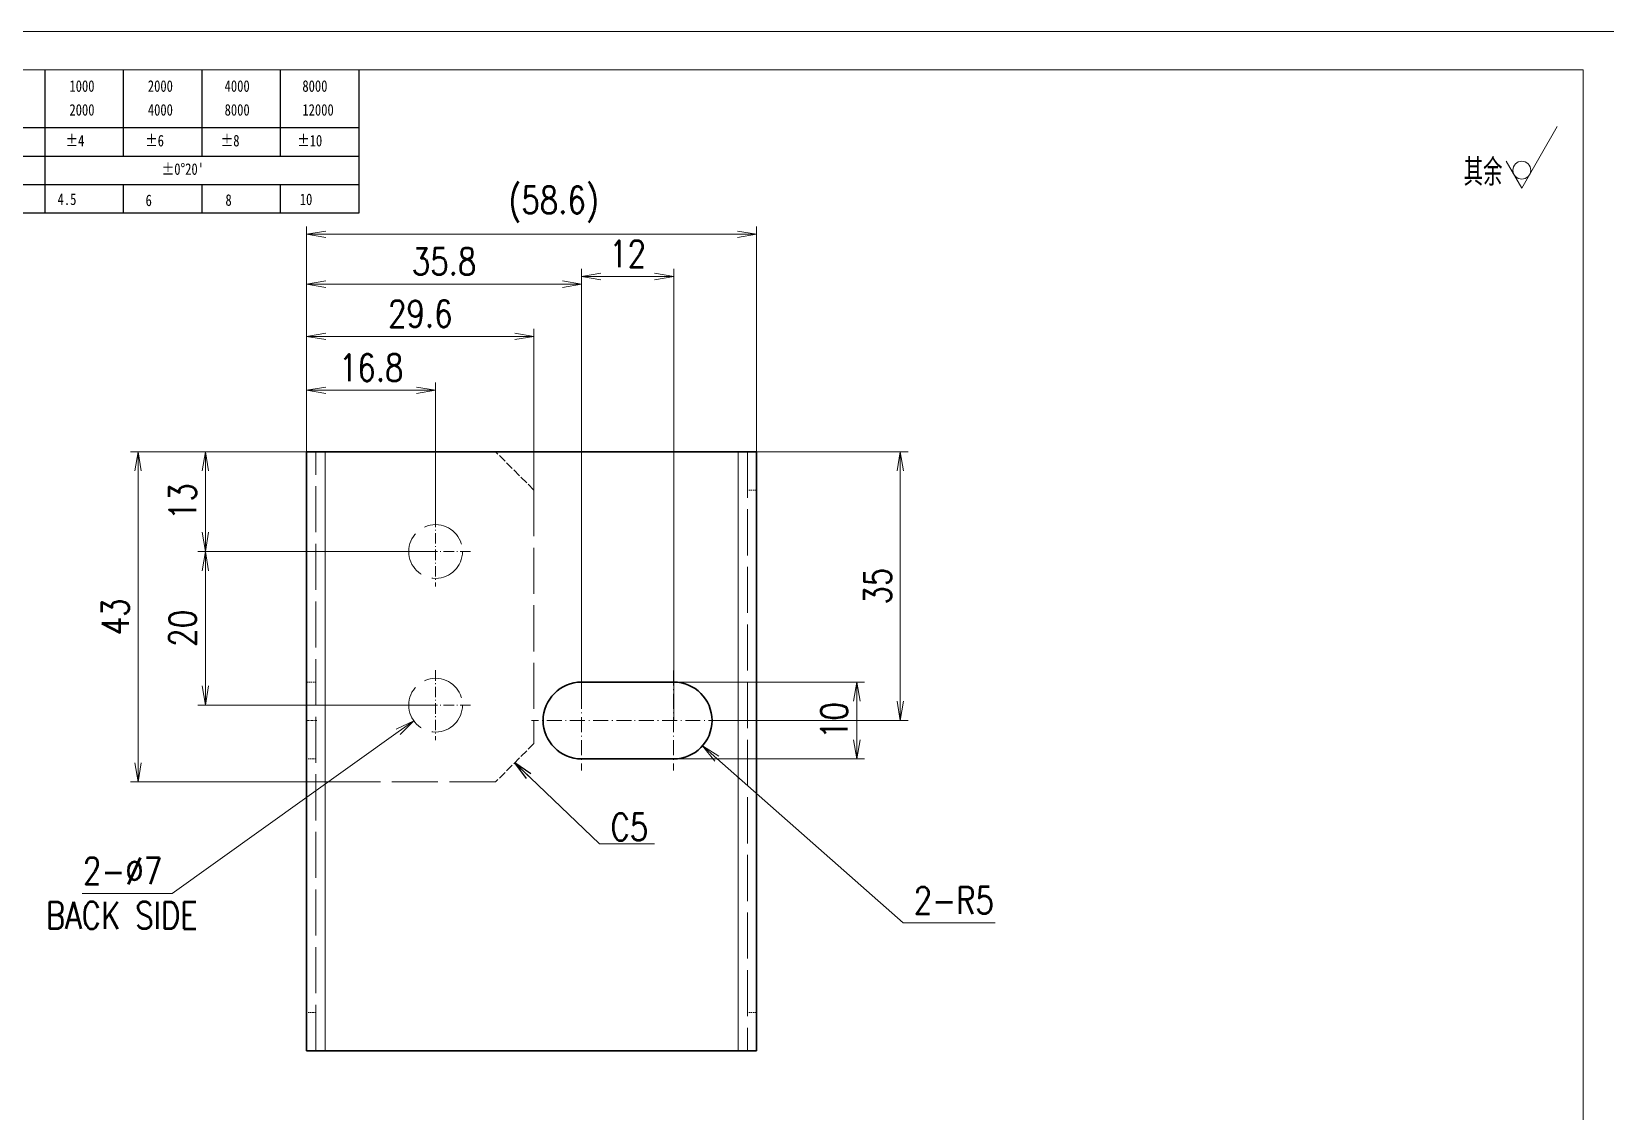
# Model space of a CAD drawing. Header units: millimetres. Extents: x 30878 to 98787, y -104020 to -37329.
# Drawn here: x 31191.5 to 31396.5, y -50984.9 to -50844.3 of the extents above; entities that cross this region are included whole.
import ezdxf

# ---------------------------------------------------------------- set-up
doc = ezdxf.new("R2010")
doc.units = ezdxf.units.MM
doc.header["$LTSCALE"] = 0.5
for name, pattern in [('AM_ISO02W050x2', [3.75, 3, -0.75]), ('AM_ISO08W050x2', [9, 6, -0.75, 1.5, -0.75]), ('DASHDOT', [18.5, 12, -3, 0.5, -3]), ('DASHED', [15, 12, -3]), ('DOT2', [0.125, 0, -0.125])]:
    doc.linetypes.add(name, pattern=pattern)
for name, color, linetype, lineweight in [('中心线', 2, 'AM_ISO08W050x2', 18), ('图框', 7, 'Continuous', 18), ('标注线', 3, 'Continuous', 18), ('虚线', 1, 'AM_ISO02W050x2', 18)]:
    doc.layers.add(name, color=color, linetype=linetype, lineweight=lineweight)
doc.layers.add('图\\M+19E79\\M+195B6\\M+18E9A', color=7, linetype='Continuous')
doc.layers.add('打印', color=7, linetype='Continuous', lineweight=15, plot=False)
doc.layers.add('打印-禁用', color=7, linetype='Continuous', lineweight=15, plot=False)
doc.styles.add('DIM', font='romans.shx', dxfattribs={"width": 0.8, "bigfont": 'bigfont.shx'})
doc.styles.add('国标', font='simfang.ttf', dxfattribs={"width": 0.8})
doc.styles.add('机械长仿宋', font='gbenor.shx', dxfattribs={"height": 1, "bigfont": 'gbcbig.shx'})
doc.dimstyles.new('DEH 1-1', dxfattribs={"dimtxt": 3.5, "dimasz": 2.5, "dimexe": 1, "dimexo": 0, "dimgap": 1.2, "dimtad": 1, "dimtoh": 1, "dimdsep": 46, "dimtxsty": 'DIM', "dimblk": 'OPEN', "dimcen": 0, "dimclrd": 8, "dimclre": 8, "dimclrt": 2, "dimazin": 2, "dimtfac": 0.5, "dimtmove": 0, "dimatfit": 3, "dimldrblk": 'OPEN', "dimfxl": 0, "dimtolj": 2, "dimlwd": 18, "dimlwe": 18, "dimarcsym": 0})
doc.dimstyles.new('DEH 1-1$0', dxfattribs={"dimtxt": 3.5, "dimasz": 2.5, "dimexe": 1, "dimexo": 0, "dimgap": 1.2, "dimtad": 1, "dimzin": 9, "dimdsep": 46, "dimtxsty": 'DIM', "dimblk": 'OPEN', "dimcen": 0, "dimclrd": 8, "dimclre": 8, "dimclrt": 2, "dimazin": 2, "dimtfac": 0.5, "dimtmove": 0, "dimatfit": 3, "dimldrblk": 'OPEN', "dimfxl": 0, "dimtolj": 2, "dimlwd": 18, "dimlwe": 18, "dimarcsym": 0})
doc.dimstyles.new('DEH 1-1$3', dxfattribs={"dimtxt": 3.5, "dimasz": 2.5, "dimexe": 1, "dimexo": 0, "dimgap": 1.2, "dimtad": 1, "dimtoh": 1, "dimdsep": 46, "dimtxsty": 'DIM', "dimblk": 'OPEN', "dimcen": 0, "dimclrd": 8, "dimclre": 8, "dimclrt": 2, "dimazin": 2, "dimtfac": 0.5, "dimtofl": 0, "dimtmove": 0, "dimatfit": 3, "dimldrblk": 'OPEN', "dimfxl": 0, "dimtolj": 2, "dimlwd": 18, "dimlwe": 18, "dimarcsym": 0})
doc.dimstyles.new('DEH 1-1$4', dxfattribs={"dimtxt": 3.5, "dimasz": 2.5, "dimexe": 1, "dimexo": 0, "dimgap": 1.2, "dimtad": 1, "dimtoh": 1, "dimdsep": 46, "dimtxsty": 'DIM', "dimblk": 'OPEN', "dimcen": 0, "dimclrd": 8, "dimclre": 8, "dimclrt": 2, "dimazin": 2, "dimtfac": 0.5, "dimtofl": 0, "dimtmove": 0, "dimatfit": 3, "dimldrblk": 'OPEN', "dimfxl": 0, "dimtolj": 2, "dimlwd": 18, "dimlwe": 18, "dimarcsym": 0})

# ---------------------------------------------------------------- blocks, each defined once
blk = doc.blocks.new('GZDEH零件A3图框V01版')
at = {"layer": '图\\M+19E79\\M+195B6\\M+18E9A', "color": 9}
for p, q in [((3072.2, -1561.98), (3072.2, -1554.46)), ((3082.42, -1561.98), (3082.42, -1554.46)), ((3092.64, -1561.98), (3092.64, -1554.46)), ((3102.86, -1561.98), (3102.86, -1554.46)), ((3113.09, -1573.08), (3113.09, -1554.46)), ((2996.09, -1561.98), (3113.09, -1561.98)), ((3072.2, -1573.08), (3072.2, -1561.98)), ((3082.42, -1565.68), (3082.42, -1561.98)), ((3092.64, -1565.68), (3092.64, -1561.98)), ((3102.86, -1565.68), (3102.86, -1561.98)), ((2996.09, -1565.68), (3113.09, -1565.68)), ((2996.09, -1569.38), (3113.09, -1569.38)), ((3082.42, -1573.08), (3082.42, -1569.48)), ((3092.64, -1573.08), (3092.64, -1569.38)), ((3102.86, -1573.08), (3102.86, -1569.38)), ((2990.09, -1573.08), (3113.09, -1573.08))]:
    blk.add_line(p, q, dxfattribs=at)
at = {"layer": '图框', "linetype": 'Continuous'}
for p, q in [((3272.49, -1554.46), (2882.49, -1554.46)), ((3272.49, -1832.96), (3272.49, -1554.46))]:
    blk.add_line(p, q, dxfattribs=at)
at = {"layer": '打印-禁用', "linetype": 'Continuous'}
blk.add_line((3277.49, -1549.46), (2857.49, -1549.46), dxfattribs=at)
at = {"layer": '图\\M+19E79\\M+195B6\\M+18E9A', "color": 9, "style": '国标', "width": 0.8}
for s, p in [('1000', (3075.36, -1557.31)), ('2000', (3085.57, -1557.31)), ('4000', (3095.57, -1557.31)), ('8000', (3105.7, -1557.31)), ('2000', (3075.36, -1560.41)), ('4000', (3085.57, -1560.41)), ('8000', (3095.57, -1560.41)), ('12000', (3105.7, -1560.41)), ('±4', (3074.85, -1564.42)), ('±6', (3085.22, -1564.42)), ('±8', (3095.06, -1564.42)), ('±10', (3105.02, -1564.42)), ("±0%%D20'", (3087.38, -1568.12)), ('4.5', (3073.82, -1572.05)), ('6', (3085.28, -1572.19)), ('8', (3095.68, -1572.15)), ('10', (3105.36, -1572.06))]:
    blk.add_text(s, height=1.5, dxfattribs=at).set_placement(p)
blk = doc.blocks.new('DEH A3')
at = {"layer": '图框'}
blk.add_blockref('GZDEH零件A3图框V01版', (-2857.49, 1846.46), dxfattribs=at)
blk = doc.blocks.new('FINISHER_NON')
at = {"layer": '标注线'}
for p, q in [((0, 0), (4.62, 8)), ((-2.02, 3.5), (0, 0))]:
    blk.add_line(p, q, dxfattribs=at)
blk.add_circle((0, 2.33), 1.17, dxfattribs=at)
blk = doc.blocks.new('其余不去材料')
at = {"layer": '标注线'}
blk.add_blockref('FINISHER_NON', (0, 0), dxfattribs=at)
at = {"layer": '标注线', "color": 7, "linetype": 'DOT2', "style": '机械长仿宋'}
blk.add_text('其余', height=3.5, dxfattribs=at).set_placement((-7.56, 0.3))
blk = doc.blocks.new('_Open')
at = {"color": 0, "linetype": 'ByBlock', "lineweight": -2}
for p, q in [((-1, 0.167), (0, 0)), ((-1, -0.167), (0, 0)), ((0, 0), (-1, 0))]:
    blk.add_line(p, q, dxfattribs=at)
blk = doc.blocks.new('*D24')
at = {"layer": 'Defpoints', "color": 0, "transparency": 16777216}
for p in [(31227.31, -50898.96), (31205.35, -50941.96), (31232.06, -50941.96)]:
    blk.add_point(p, dxfattribs=at)
at = {"layer": '标注线', "color": 8, "lineweight": 18, "transparency": 16777216}
for p, q in [((31227.31, -50898.96), (31204.35, -50898.96)), ((31205.35, -50901.46), (31205.35, -50939.46)), ((31232.06, -50941.96), (31204.35, -50941.96))]:
    blk.add_line(p, q, dxfattribs=at)
at = {"layer": '标注线', "color": 8, "lineweight": 18, "transparency": 16777216, "xscale": 2.5, "yscale": 2.5, "zscale": 2.5}
for p, rotation in [((31205.35, -50898.96), 90), ((31205.35, -50941.96), 270)]:
    blk.add_blockref('_Open', p, dxfattribs=dict(at, rotation=rotation))
at = {"layer": '标注线', "color": 2, "transparency": 16777216, "insert": (31202.4, -50920.46), "char_height": 3.5, "attachment_point": 5, "rotation": 90, "style": 'DIM'}
blk.add_mtext('\\A2;43', dxfattribs=at)
blk = doc.blocks.new('*D25')
at = {"layer": 'Defpoints', "color": 0, "transparency": 16777216}
for p in [(31256.91, -50883.96), (31227.31, -50900.99), (31256.91, -50903.96)]:
    blk.add_point(p, dxfattribs=at)
at = {"layer": '标注线', "color": 8, "lineweight": 18, "transparency": 16777216}
for p, q in [((31227.31, -50900.99), (31227.31, -50882.96)), ((31229.81, -50883.96), (31254.41, -50883.96)), ((31256.91, -50903.96), (31256.91, -50882.96))]:
    blk.add_line(p, q, dxfattribs=at)
at = {"layer": '标注线', "color": 8, "lineweight": 18, "transparency": 16777216, "xscale": 2.5, "yscale": 2.5, "zscale": 2.5, "rotation": 180}
blk.add_blockref('_Open', (31227.31, -50883.96), dxfattribs=at)
at = {"layer": '标注线', "color": 8, "lineweight": 18, "transparency": 16777216, "xscale": 2.5, "yscale": 2.5, "zscale": 2.5}
blk.add_blockref('_Open', (31256.91, -50883.96), dxfattribs=at)
at = {"layer": '标注线', "color": 2, "transparency": 16777216, "insert": (31242.11, -50881.01), "char_height": 3.5, "attachment_point": 5, "style": 'DIM'}
blk.add_mtext('\\A2;29.6', dxfattribs=at)
blk = doc.blocks.new('*D26')
at = {"layer": 'Defpoints', "color": 0, "transparency": 16777216}
for p in [(31285.91, -50870.65), (31227.31, -50896.1), (31285.91, -50898.96)]:
    blk.add_point(p, dxfattribs=at)
at = {"layer": '标注线', "color": 8, "lineweight": 18, "transparency": 16777216}
for p, q in [((31227.31, -50896.1), (31227.31, -50869.65)), ((31285.91, -50898.96), (31285.91, -50869.65)), ((31229.81, -50870.65), (31283.41, -50870.65))]:
    blk.add_line(p, q, dxfattribs=at)
at = {"layer": '标注线', "color": 8, "lineweight": 18, "transparency": 16777216, "xscale": 2.5, "yscale": 2.5, "zscale": 2.5, "rotation": 180}
blk.add_blockref('_Open', (31227.31, -50870.65), dxfattribs=at)
at = {"layer": '标注线', "color": 8, "lineweight": 18, "transparency": 16777216, "xscale": 2.5, "yscale": 2.5, "zscale": 2.5}
blk.add_blockref('_Open', (31285.91, -50870.65), dxfattribs=at)
at = {"layer": '标注线', "color": 2, "transparency": 16777216, "insert": (31259.47, -50866.78), "char_height": 3.5, "attachment_point": 5, "style": 'DIM'}
blk.add_mtext('\\A2;(58.6)', dxfattribs=at)
blk = doc.blocks.new('*D27')
at = {"layer": 'Defpoints', "color": 0, "transparency": 16777216}
for p in [(31227.31, -50890.96), (31227.31, -50891.97), (31244.11, -50907.41)]:
    blk.add_point(p, dxfattribs=at)
at = {"layer": '标注线', "color": 8, "lineweight": 18, "transparency": 16777216}
for p, q in [((31227.31, -50891.97), (31227.31, -50889.96)), ((31244.11, -50907.41), (31244.11, -50889.96)), ((31241.61, -50890.96), (31229.81, -50890.96))]:
    blk.add_line(p, q, dxfattribs=at)
at = {"layer": '标注线', "color": 8, "lineweight": 18, "transparency": 16777216, "xscale": 2.5, "yscale": 2.5, "zscale": 2.5, "rotation": 180}
blk.add_blockref('_Open', (31227.31, -50890.96), dxfattribs=at)
at = {"layer": '标注线', "color": 8, "lineweight": 18, "transparency": 16777216, "xscale": 2.5, "yscale": 2.5, "zscale": 2.5}
blk.add_blockref('_Open', (31244.11, -50890.96), dxfattribs=at)
at = {"layer": '标注线', "color": 2, "transparency": 16777216, "insert": (31235.71, -50888.01), "char_height": 3.5, "attachment_point": 5, "style": 'DIM'}
blk.add_mtext('\\A2;16.8', dxfattribs=at)
blk = doc.blocks.new('*D28')
at = {"layer": 'Defpoints', "color": 0, "transparency": 16777216}
for p in [(31218.36, -50898.96), (31214.12, -50911.96), (31244.11, -50911.96)]:
    blk.add_point(p, dxfattribs=at)
at = {"layer": '标注线', "color": 8, "lineweight": 18, "transparency": 16777216}
for p, q in [((31218.36, -50898.96), (31213.12, -50898.96)), ((31214.12, -50901.46), (31214.12, -50909.46)), ((31244.11, -50911.96), (31213.12, -50911.96))]:
    blk.add_line(p, q, dxfattribs=at)
at = {"layer": '标注线', "color": 8, "lineweight": 18, "transparency": 16777216, "xscale": 2.5, "yscale": 2.5, "zscale": 2.5}
for p, rotation in [((31214.12, -50898.96), 90), ((31214.12, -50911.96), 270)]:
    blk.add_blockref('_Open', p, dxfattribs=dict(at, rotation=rotation))
at = {"layer": '标注线', "color": 2, "transparency": 16777216, "insert": (31211.17, -50905.46), "char_height": 3.5, "attachment_point": 5, "rotation": 90, "style": 'DIM'}
blk.add_mtext('\\A2;13', dxfattribs=at)
blk = doc.blocks.new('*D29')
at = {"layer": 'Defpoints', "color": 0, "transparency": 16777216}
for p in [(31219.6, -50911.96), (31214.12, -50931.96), (31244.11, -50931.96)]:
    blk.add_point(p, dxfattribs=at)
at = {"layer": '标注线', "color": 8, "lineweight": 18, "transparency": 16777216}
for p, q in [((31219.6, -50911.96), (31213.12, -50911.96)), ((31214.12, -50914.46), (31214.12, -50929.46)), ((31244.11, -50931.96), (31213.12, -50931.96))]:
    blk.add_line(p, q, dxfattribs=at)
at = {"layer": '标注线', "color": 8, "lineweight": 18, "transparency": 16777216, "xscale": 2.5, "yscale": 2.5, "zscale": 2.5}
for p, rotation in [((31214.12, -50911.96), 90), ((31214.12, -50931.96), 270)]:
    blk.add_blockref('_Open', p, dxfattribs=dict(at, rotation=rotation))
at = {"layer": '标注线', "color": 2, "transparency": 16777216, "insert": (31211.17, -50921.96), "char_height": 3.5, "attachment_point": 5, "rotation": 90, "style": 'DIM'}
blk.add_mtext('\\A2;20', dxfattribs=at)
blk = doc.blocks.new('*D30')
at = {"layer": 'Defpoints', "color": 0, "transparency": 16777216}
for p in [(31246.96, -50929.93), (31241.26, -50933.99)]:
    blk.add_point(p, dxfattribs=at)
at = {"layer": '标注线', "color": 8, "lineweight": 18, "transparency": 16777216}
for p, q in [((31209.79, -50956.48), (31239.23, -50935.45)), ((31198.06, -50956.48), (31209.79, -50956.48))]:
    blk.add_line(p, q, dxfattribs=at)
at = {"layer": '标注线', "color": 8, "lineweight": 18, "transparency": 16777216, "xscale": 2.5, "yscale": 2.5, "zscale": 2.5, "rotation": 35.5492543024708}
blk.add_blockref('_Open', (31241.26, -50933.99), dxfattribs=at)
at = {"layer": '标注线', "color": 2, "transparency": 16777216, "insert": (31203.33, -50953.53), "char_height": 3.5, "attachment_point": 5, "style": 'DIM'}
blk.add_mtext('\\A2;{\\Fromans,bigfont|c134;2-}∅7', dxfattribs=at)
blk = doc.blocks.new('*D31')
at = {"layer": 'Defpoints', "color": 0, "transparency": 16777216}
for p in [(31227.31, -50876.64), (31227.31, -50877.15), (31263.11, -50931.55)]:
    blk.add_point(p, dxfattribs=at)
at = {"layer": '标注线', "color": 8, "lineweight": 18, "transparency": 16777216}
for p, q in [((31263.11, -50931.55), (31263.11, -50876.15)), ((31227.31, -50876.64), (31227.31, -50878.15)), ((31260.61, -50877.15), (31229.81, -50877.15))]:
    blk.add_line(p, q, dxfattribs=at)
at = {"layer": '标注线', "color": 8, "lineweight": 18, "transparency": 16777216, "xscale": 2.5, "yscale": 2.5, "zscale": 2.5, "rotation": 180}
blk.add_blockref('_Open', (31227.31, -50877.15), dxfattribs=at)
at = {"layer": '标注线', "color": 8, "lineweight": 18, "transparency": 16777216, "xscale": 2.5, "yscale": 2.5, "zscale": 2.5}
blk.add_blockref('_Open', (31263.11, -50877.15), dxfattribs=at)
at = {"layer": '标注线', "color": 2, "transparency": 16777216, "insert": (31245.21, -50874.2), "char_height": 3.5, "attachment_point": 5, "style": 'DIM'}
blk.add_mtext('\\A2;35.8', dxfattribs=at)
blk = doc.blocks.new('*D32')
at = {"layer": 'Defpoints', "color": 0, "transparency": 16777216}
for p in [(31263.11, -50876.15), (31263.11, -50881.44), (31275.11, -50933.96)]:
    blk.add_point(p, dxfattribs=at)
at = {"layer": '标注线', "color": 8, "lineweight": 18, "transparency": 16777216}
for p, q in [((31263.11, -50881.44), (31263.11, -50875.15)), ((31272.61, -50876.15), (31265.61, -50876.15)), ((31275.11, -50933.96), (31275.11, -50875.15))]:
    blk.add_line(p, q, dxfattribs=at)
at = {"layer": '标注线', "color": 8, "lineweight": 18, "transparency": 16777216, "xscale": 2.5, "yscale": 2.5, "zscale": 2.5, "rotation": 180}
blk.add_blockref('_Open', (31263.11, -50876.15), dxfattribs=at)
at = {"layer": '标注线', "color": 8, "lineweight": 18, "transparency": 16777216, "xscale": 2.5, "yscale": 2.5, "zscale": 2.5}
blk.add_blockref('_Open', (31275.11, -50876.15), dxfattribs=at)
at = {"layer": '标注线', "color": 2, "transparency": 16777216, "insert": (31269.11, -50873.2), "char_height": 3.5, "attachment_point": 5, "style": 'DIM'}
blk.add_mtext('\\A2;12', dxfattribs=at)
blk = doc.blocks.new('*D33')
at = {"layer": 'Defpoints', "color": 0, "transparency": 16777216}
for p in [(31281.15, -50898.96), (31281.15, -50933.96), (31304.63, -50933.96)]:
    blk.add_point(p, dxfattribs=at)
at = {"layer": '标注线', "color": 8, "lineweight": 18, "transparency": 16777216}
for p, q in [((31281.15, -50898.96), (31305.63, -50898.96)), ((31304.63, -50901.46), (31304.63, -50931.46)), ((31281.15, -50933.96), (31305.63, -50933.96))]:
    blk.add_line(p, q, dxfattribs=at)
at = {"layer": '标注线', "color": 8, "lineweight": 18, "transparency": 16777216, "xscale": 2.5, "yscale": 2.5, "zscale": 2.5}
for p, rotation in [((31304.63, -50898.96), 90), ((31304.63, -50933.96), 270)]:
    blk.add_blockref('_Open', p, dxfattribs=dict(at, rotation=rotation))
at = {"layer": '标注线', "color": 2, "transparency": 16777216, "insert": (31301.68, -50916.46), "char_height": 3.5, "attachment_point": 5, "rotation": 90, "style": 'DIM'}
blk.add_mtext('\\A2;35', dxfattribs=at)
blk = doc.blocks.new('*D34')
at = {"layer": 'Defpoints', "color": 0, "transparency": 16777216}
for p in [(31272.35, -50928.96), (31298.97, -50928.96), (31272.35, -50938.96)]:
    blk.add_point(p, dxfattribs=at)
at = {"layer": '标注线', "color": 8, "lineweight": 18, "transparency": 16777216}
for p, q in [((31272.35, -50928.96), (31299.97, -50928.96)), ((31298.97, -50936.46), (31298.97, -50931.46)), ((31272.35, -50938.96), (31299.97, -50938.96))]:
    blk.add_line(p, q, dxfattribs=at)
at = {"layer": '标注线', "color": 8, "lineweight": 18, "transparency": 16777216, "xscale": 2.5, "yscale": 2.5, "zscale": 2.5}
for p, rotation in [((31298.97, -50928.96), 90), ((31298.97, -50938.96), 270)]:
    blk.add_blockref('_Open', p, dxfattribs=dict(at, rotation=rotation))
at = {"layer": '标注线', "color": 2, "transparency": 16777216, "insert": (31296.02, -50933.96), "char_height": 3.5, "attachment_point": 5, "rotation": 90, "style": 'DIM'}
blk.add_mtext('\\A2;10', dxfattribs=at)
blk = doc.blocks.new('*D35')
at = {"layer": 'Defpoints', "color": 0, "transparency": 16777216}
for p in [(31275.11, -50933.96), (31278.86, -50937.27)]:
    blk.add_point(p, dxfattribs=at)
at = {"layer": '标注线', "color": 8, "lineweight": 18, "transparency": 16777216}
for p, q in [((31304.99, -50960.31), (31280.73, -50938.92)), ((31316.99, -50960.31), (31304.99, -50960.31))]:
    blk.add_line(p, q, dxfattribs=at)
at = {"layer": '标注线', "color": 8, "lineweight": 18, "transparency": 16777216, "xscale": 2.5, "yscale": 2.5, "zscale": 2.5, "rotation": 138.592907010676}
blk.add_blockref('_Open', (31278.86, -50937.27), dxfattribs=at)
at = {"layer": '标注线', "color": 2, "transparency": 16777216, "insert": (31311.59, -50957.36), "char_height": 3.5, "attachment_point": 5, "style": 'DIM'}
blk.add_mtext('\\A2;{\\Fromans,bigfont|c134;2-}R5', dxfattribs=at)

msp = doc.modelspace()

# ---------------------------------------------------------------- linework, layer by layer
at = {"color": 7, "lineweight": 35, "ltscale": 0.059998}
for p, q in [((31229.707, -50898.96), (31227.307, -50898.96)), ((31283.507, -50898.96), (31285.907, -50898.96)), ((31229.707, -50976.96), (31227.307, -50976.96)), ((31283.507, -50976.96), (31285.907, -50976.96))]:
    msp.add_line(p, q, dxfattribs=at)
at = {"color": 7, "lineweight": 35}
for p, q in [((31227.307, -50976.96), (31227.307, -50898.96)), ((31283.507, -50898.96), (31229.707, -50898.96)), ((31285.907, -50976.96), (31285.907, -50898.96)), ((31229.707, -50976.96), (31283.507, -50976.96))]:
    msp.add_line(p, q, dxfattribs=at)
at = {"color": 7, "lineweight": 13}
for p, q in [((31229.707, -50976.96), (31229.707, -50898.96)), ((31283.507, -50898.96), (31283.507, -50976.96))]:
    msp.add_line(p, q, dxfattribs=at)
at = {"color": 7, "lineweight": 35, "ltscale": 0.3}
for p, q in [((31275.107, -50928.96), (31263.107, -50928.96)), ((31275.107, -50938.96), (31263.107, -50938.96))]:
    msp.add_line(p, q, dxfattribs=at)
at = {"color": 7, "lineweight": 35}
for centre, start, end in [((31263.107, -50933.96), 90, 270), ((31275.107, -50933.96), 270, 90)]:
    msp.add_arc(centre, 5, start, end, dxfattribs=at)
at = {"layer": '中心线', "linetype": 'DASHDOT', "lineweight": 13, "ltscale": 0.227499}
for p, q in [((31244.107, -50907.41), (31244.107, -50916.51)), ((31244.107, -50927.41), (31244.107, -50936.51))]:
    msp.add_line(p, q, dxfattribs=at)
at = {"layer": '中心线', "linetype": 'DASHDOT', "lineweight": 13, "ltscale": 0.227496}
for p, q in [((31248.657, -50911.96), (31239.557, -50911.96)), ((31248.657, -50931.96), (31239.557, -50931.96))]:
    msp.add_line(p, q, dxfattribs=at)
at = {"layer": '中心线', "linetype": 'DASHDOT', "lineweight": 13, "ltscale": 0.325}
for p, q in [((31263.107, -50927.46), (31263.107, -50940.46)), ((31275.107, -50927.46), (31275.107, -50940.46)), ((31269.607, -50933.96), (31256.607, -50933.96)), ((31281.607, -50933.96), (31268.607, -50933.96))]:
    msp.add_line(p, q, dxfattribs=at)
at = {"layer": '中心线', "linetype": 'DASHDOT', "lineweight": 13, "ltscale": 0.036017}
for p, q in [((31228.627, -50933.96), (31227.187, -50933.96)), ((31286.027, -50933.96), (31284.587, -50933.96))]:
    msp.add_line(p, q, dxfattribs=at)
at = {"layer": '打印'}
msp.add_lwpolyline([(30978.544, -50844.256), (31398.544, -50844.256), (31398.544, -51141.256), (30978.544, -51141.256)], close=True, dxfattribs=at)
at = {"layer": '虚线', "linetype": 'DASHED', "lineweight": 13}
for p, q in [((31228.507, -50976.96), (31228.507, -50898.96)), ((31229.707, -50976.96), (31229.707, -50898.96)), ((31229.707, -50941.96), (31229.707, -50898.96)), ((31229.707, -50941.96), (31229.707, -50898.96)), ((31283.507, -50898.96), (31283.507, -50976.96)), ((31284.707, -50898.96), (31284.707, -50976.96)), ((31256.907, -50903.96), (31256.907, -50936.96)), ((31251.907, -50941.96), (31229.707, -50941.96))]:
    msp.add_line(p, q, dxfattribs=at)
at = {"layer": '虚线', "linetype": 'DASHED', "lineweight": 13, "ltscale": 0.176777}
for p, q in [((31256.907, -50903.96), (31251.907, -50898.96)), ((31256.907, -50936.96), (31251.907, -50941.96))]:
    msp.add_line(p, q, dxfattribs=at)
at = {"layer": '虚线', "linetype": 'DASHED', "lineweight": 13, "ltscale": 0.029999}
for p, q in [((31285.907, -50903.96), (31284.707, -50903.96)), ((31227.307, -50928.96), (31228.507, -50928.96)), ((31285.907, -50928.96), (31284.707, -50928.96)), ((31228.507, -50938.96), (31227.307, -50938.96)), ((31285.907, -50938.96), (31284.707, -50938.96)), ((31228.507, -50941.96), (31227.307, -50941.96)), ((31229.707, -50941.96), (31228.507, -50941.96)), ((31228.507, -50971.96), (31227.307, -50971.96)), ((31285.907, -50971.96), (31284.707, -50971.96))]:
    msp.add_line(p, q, dxfattribs=at)
at = {"layer": '虚线', "linetype": 'DASHED', "lineweight": 13}
for centre in [(31244.107, -50911.96), (31244.107, -50931.96)]:
    msp.add_circle(centre, 3.5, dxfattribs=at)

# ---------------------------------------------------------------- block references
at = {"layer": '图框'}
msp.add_blockref('DEH A3', (30978.544, -51141.256), dxfattribs=at)
at = {"layer": '标注线'}
msp.add_blockref('其余不去材料', (31385.576, -50864.644), dxfattribs=at)

# ---------------------------------------------------------------- texts
at = {"layer": '标注线', "color": 2, "char_height": 3.5, "style": 'DIM'}
for s, insert, attachment_point in [('\\A2;C5', (31271.793, -50949.588), 9), ('\\A2;{\\Fromans,bigfont|c134;BACK SIDE}', (31203.223, -50959.329), 5)]:
    msp.add_mtext(s, dxfattribs=dict(at, insert=insert, attachment_point=attachment_point))

# ---------------------------------------------------------------- dimensions: what is measured, and where the dimension line sits
at = {"layer": '标注线'}
dim = msp.add_linear_dim(base=(31285.907, -50870.647), p1=(31227.307, -50896.098), p2=(31285.907, -50898.96), dimstyle='DEH 1-1$0', override={"dimpost": '(<>)', "dimarcsym": 1}, dxfattribs=at)
dim.commit()
dim.dimension.update_dxf_attribs({"geometry": '*D26', "text_midpoint": (31259.465, -50870.647), "dimtype": 160})
for base, p1, p2, picture, middle in [((31227.307, -50877.152), (31263.107, -50931.551), (31227.307, -50876.638), '*D31', (31245.207, -50874.202)), ((31263.107, -50876.152), (31275.107, -50933.96), (31263.107, -50881.44), '*D32', (31269.107, -50873.202)), ((31256.907, -50883.957), (31227.307, -50900.991), (31256.907, -50903.96), '*D25', (31242.107, -50881.007)), ((31227.307, -50890.962), (31244.107, -50907.41), (31227.307, -50891.974), '*D27', (31235.707, -50888.012))]:
    dim = msp.add_linear_dim(base=base, p1=p1, p2=p2, dimstyle='DEH 1-1$0', override={"dimarcsym": 1}, dxfattribs=at)
    dim.commit()
    dim.dimension.update_dxf_attribs({"geometry": picture, "text_midpoint": middle})
for base, p1, p2, picture, middle in [((31205.355, -50941.96), (31227.307, -50898.96), (31232.062, -50941.96), '*D24', (31202.405, -50920.46)), ((31214.115, -50911.96), (31218.36, -50898.96), (31244.107, -50911.96), '*D28', (31211.165, -50905.46)), ((31304.628, -50933.96), (31281.145, -50898.96), (31281.145, -50933.96), '*D33', (31301.678, -50916.46)), ((31214.115, -50931.96), (31219.598, -50911.96), (31244.107, -50931.96), '*D29', (31211.165, -50921.96)), ((31298.968, -50928.96), (31272.355, -50938.96), (31272.355, -50928.96), '*D34', (31296.018, -50933.96))]:
    dim = msp.add_linear_dim(base=base, p1=p1, p2=p2, angle=90, dimstyle='DEH 1-1$0', override={"dimarcsym": 1}, dxfattribs=at)
    dim.commit()
    dim.dimension.update_dxf_attribs({"geometry": picture, "text_midpoint": middle})
dim = msp.add_diameter_dim_2p(p1=(31246.955, -50929.925), p2=(31241.26, -50933.995), text='{\\Fromans,bigfont|c134;2-}<>', dimstyle='DEH 1-1$3', override={"dimarcsym": 1}, dxfattribs=at)
dim.commit()
dim.dimension.update_dxf_attribs({"geometry": '*D30', "text_midpoint": (31203.326, -50956.481), "dimtype": 163})
dim = msp.add_radius_dim(center=(31275.107, -50933.96), mpoint=(31278.857, -50937.267), text='{\\Fromans,bigfont|c134;2-}<>', dimstyle='DEH 1-1$4', override={"dimarcsym": 1}, dxfattribs=at)
dim.commit()
dim.dimension.update_dxf_attribs({"geometry": '*D35', "text_midpoint": (31311.589, -50960.311), "dimtype": 164})

# ---------------------------------------------------------------- leaders
msp.add_leader([(31254.407, -50939.46), (31265.434, -50950.034), (31272.618, -50950.023)], dimstyle='DEH 1-1', override={"dimarcsym": 1}, dxfattribs=at)

doc.saveas('drawing.dxf')
